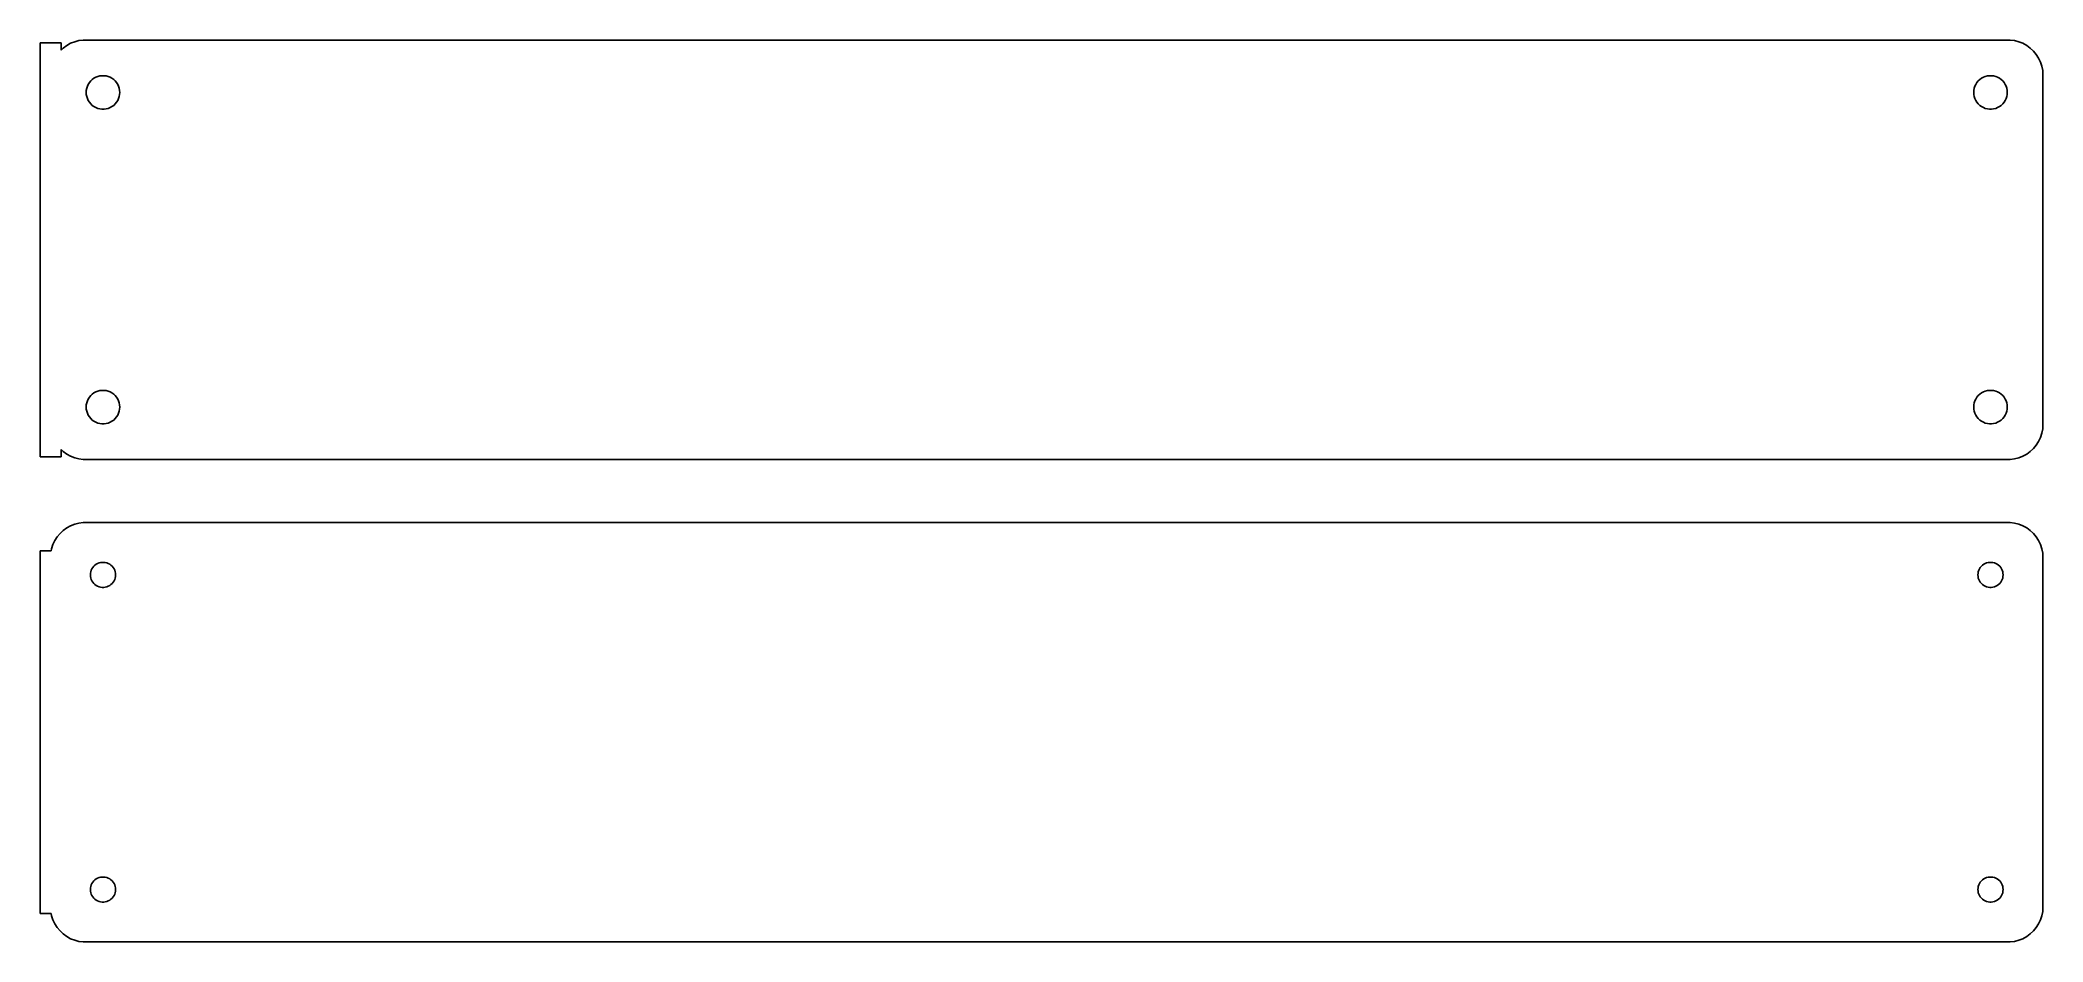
# Model space of a CAD drawing. Header units: metres. Extents: x -144 to 142, y 39 to 168.
import ezdxf

# ---------------------------------------------------------------- set-up
doc = ezdxf.new("R2010")
doc.units = ezdxf.units.M

msp = doc.modelspace()

# ---------------------------------------------------------------- linework, layer by layer
for p, q in [((-141, 167.615), (-144, 167.615)), ((-144, 167.615), (-144, 108.385)), ((-141, 166.559), (-141, 167.615)), ((-140.687, 166.853), (-141, 166.559)), ((-140.179, 167.222), (-140.687, 166.853)), ((-139.629, 167.524), (-140.179, 167.222)), ((-139.045, 167.755), (-139.629, 167.524)), ((-138.437, 167.911), (-139.045, 167.755)), ((-137.814, 167.99), (-138.437, 167.911)), ((137.814, 167.99), (-137.814, 167.99)), ((138.437, 167.911), (137.814, 167.99)), ((139.045, 167.755), (138.437, 167.911)), ((139.629, 167.524), (139.045, 167.755)), ((140.179, 167.222), (139.629, 167.524)), ((140.687, 166.853), (140.179, 167.222)), ((141.145, 166.423), (140.687, 166.853)), ((141.545, 165.939), (141.145, 166.423)), ((141.882, 165.409), (141.545, 165.939)), ((142.149, 164.841), (141.882, 165.409)), ((142.343, 164.243), (142.149, 164.841)), ((142.461, 163.627), (142.343, 164.243)), ((142.5, 163), (142.461, 163.627)), ((-137.4, 160.5), (-137.381, 160.801)), ((-137.381, 160.199), (-137.4, 160.5)), ((-137.381, 160.801), (-137.325, 161.097)), ((-137.325, 161.097), (-137.231, 161.383)), ((-137.231, 161.383), (-137.103, 161.656)), ((-137.103, 161.656), (-136.942, 161.911)), ((-136.942, 161.911), (-136.75, 162.143)), ((-136.75, 162.143), (-136.53, 162.349)), ((-136.53, 162.349), (-136.286, 162.526)), ((-136.286, 162.526), (-136.022, 162.672)), ((-136.022, 162.672), (-135.742, 162.783)), ((-135.742, 162.783), (-135.45, 162.857)), ((-135.45, 162.857), (-135.151, 162.895)), ((-135.151, 162.895), (-134.849, 162.895)), ((-134.849, 162.895), (-134.55, 162.857)), ((-134.55, 162.857), (-134.258, 162.783)), ((-134.258, 162.783), (-133.978, 162.672)), ((-133.978, 162.672), (-133.714, 162.526)), ((-133.714, 162.526), (-133.47, 162.349)), ((-133.47, 162.349), (-133.25, 162.143)), ((-133.25, 162.143), (-133.058, 161.911)), ((-133.058, 161.911), (-132.897, 161.656)), ((-132.897, 161.656), (-132.769, 161.383)), ((-132.769, 161.383), (-132.675, 161.097)), ((-132.675, 161.097), (-132.619, 160.801)), ((-132.619, 160.801), (-132.6, 160.5)), ((-132.6, 160.5), (-132.619, 160.199)), ((132.6, 160.5), (132.619, 160.801)), ((132.619, 160.199), (132.6, 160.5)), ((132.619, 160.801), (132.675, 161.097)), ((132.675, 161.097), (132.769, 161.383)), ((132.769, 161.383), (132.897, 161.656)), ((132.897, 161.656), (133.058, 161.911)), ((133.058, 161.911), (133.25, 162.143)), ((133.25, 162.143), (133.47, 162.349)), ((133.47, 162.349), (133.714, 162.526)), ((133.714, 162.526), (133.978, 162.672)), ((133.978, 162.672), (134.258, 162.783)), ((134.258, 162.783), (134.55, 162.857)), ((134.55, 162.857), (134.849, 162.895)), ((134.849, 162.895), (135.151, 162.895)), ((135.151, 162.895), (135.45, 162.857)), ((135.45, 162.857), (135.742, 162.783)), ((135.742, 162.783), (136.022, 162.672)), ((136.022, 162.672), (136.286, 162.526)), ((136.286, 162.526), (136.53, 162.349)), ((136.53, 162.349), (136.75, 162.143)), ((136.75, 162.143), (136.942, 161.911)), ((136.942, 161.911), (137.103, 161.656)), ((137.103, 161.656), (137.231, 161.383)), ((137.231, 161.383), (137.325, 161.097)), ((137.325, 161.097), (137.381, 160.801)), ((137.381, 160.801), (137.4, 160.5)), ((137.4, 160.5), (137.381, 160.199)), ((142.5, 113), (142.5, 163)), ((-137.325, 159.903), (-137.381, 160.199)), ((-137.231, 159.617), (-137.325, 159.903)), ((-137.103, 159.344), (-137.231, 159.617)), ((-136.942, 159.089), (-137.103, 159.344)), ((-136.75, 158.857), (-136.942, 159.089)), ((-136.53, 158.651), (-136.75, 158.857)), ((-136.286, 158.474), (-136.53, 158.651)), ((-136.022, 158.328), (-136.286, 158.474)), ((-135.742, 158.217), (-136.022, 158.328)), ((-135.45, 158.143), (-135.742, 158.217)), ((-135.151, 158.105), (-135.45, 158.143)), ((-134.849, 158.105), (-135.151, 158.105)), ((-134.55, 158.143), (-134.849, 158.105)), ((-134.258, 158.217), (-134.55, 158.143)), ((-133.978, 158.328), (-134.258, 158.217)), ((-133.714, 158.474), (-133.978, 158.328)), ((-133.47, 158.651), (-133.714, 158.474)), ((-133.25, 158.857), (-133.47, 158.651)), ((-133.058, 159.089), (-133.25, 158.857)), ((-132.897, 159.344), (-133.058, 159.089)), ((-132.769, 159.617), (-132.897, 159.344)), ((-132.675, 159.903), (-132.769, 159.617)), ((-132.619, 160.199), (-132.675, 159.903)), ((132.675, 159.903), (132.619, 160.199)), ((132.769, 159.617), (132.675, 159.903)), ((132.897, 159.344), (132.769, 159.617)), ((133.058, 159.089), (132.897, 159.344)), ((133.25, 158.857), (133.058, 159.089)), ((133.47, 158.651), (133.25, 158.857)), ((133.714, 158.474), (133.47, 158.651)), ((133.978, 158.328), (133.714, 158.474)), ((134.258, 158.217), (133.978, 158.328)), ((134.55, 158.143), (134.258, 158.217)), ((134.849, 158.105), (134.55, 158.143)), ((135.151, 158.105), (134.849, 158.105)), ((135.45, 158.143), (135.151, 158.105)), ((135.742, 158.217), (135.45, 158.143)), ((136.022, 158.328), (135.742, 158.217)), ((136.286, 158.474), (136.022, 158.328)), ((136.53, 158.651), (136.286, 158.474)), ((136.75, 158.857), (136.53, 158.651)), ((136.942, 159.089), (136.75, 158.857)), ((137.103, 159.344), (136.942, 159.089)), ((137.231, 159.617), (137.103, 159.344)), ((137.325, 159.903), (137.231, 159.617)), ((137.381, 160.199), (137.325, 159.903)), ((-136.53, 117.349), (-136.286, 117.526)), ((-136.286, 117.526), (-136.022, 117.672)), ((-136.022, 117.672), (-135.742, 117.783)), ((-135.742, 117.783), (-135.45, 117.857)), ((-135.45, 117.857), (-135.151, 117.895)), ((-135.151, 117.895), (-134.849, 117.895)), ((-134.849, 117.895), (-134.55, 117.857)), ((-134.55, 117.857), (-134.258, 117.783)), ((-134.258, 117.783), (-133.978, 117.672)), ((-133.978, 117.672), (-133.714, 117.526)), ((-133.714, 117.526), (-133.47, 117.349)), ((133.47, 117.349), (133.714, 117.526)), ((133.714, 117.526), (133.978, 117.672)), ((133.978, 117.672), (134.258, 117.783)), ((134.258, 117.783), (134.55, 117.857)), ((134.55, 117.857), (134.849, 117.895)), ((134.849, 117.895), (135.151, 117.895)), ((135.151, 117.895), (135.45, 117.857)), ((135.45, 117.857), (135.742, 117.783)), ((135.742, 117.783), (136.022, 117.672)), ((136.022, 117.672), (136.286, 117.526)), ((136.286, 117.526), (136.53, 117.349)), ((-137.4, 115.5), (-137.381, 115.801)), ((-137.381, 115.199), (-137.4, 115.5)), ((-137.381, 115.801), (-137.325, 116.097)), ((-137.325, 114.903), (-137.381, 115.199)), ((-137.325, 116.097), (-137.231, 116.383)), ((-137.231, 114.617), (-137.325, 114.903)), ((-137.231, 116.383), (-137.103, 116.656)), ((-137.103, 114.344), (-137.231, 114.617)), ((-137.103, 116.656), (-136.942, 116.911)), ((-136.942, 116.911), (-136.75, 117.143)), ((-136.75, 117.143), (-136.53, 117.349)), ((-133.47, 117.349), (-133.25, 117.143)), ((-133.25, 117.143), (-133.058, 116.911)), ((-133.058, 116.911), (-132.897, 116.656)), ((-132.897, 116.656), (-132.769, 116.383)), ((-132.769, 114.617), (-132.897, 114.344)), ((-132.769, 116.383), (-132.675, 116.097)), ((-132.675, 114.903), (-132.769, 114.617)), ((-132.675, 116.097), (-132.619, 115.801)), ((-132.619, 115.199), (-132.675, 114.903)), ((-132.619, 115.801), (-132.6, 115.5)), ((-132.6, 115.5), (-132.619, 115.199)), ((132.6, 115.5), (132.619, 115.801)), ((132.619, 115.199), (132.6, 115.5)), ((132.619, 115.801), (132.675, 116.097)), ((132.675, 114.903), (132.619, 115.199)), ((132.675, 116.097), (132.769, 116.383)), ((132.769, 114.617), (132.675, 114.903)), ((132.769, 116.383), (132.897, 116.656)), ((132.897, 114.344), (132.769, 114.617)), ((132.897, 116.656), (133.058, 116.911)), ((133.058, 116.911), (133.25, 117.143)), ((133.25, 117.143), (133.47, 117.349)), ((136.53, 117.349), (136.75, 117.143)), ((136.75, 117.143), (136.942, 116.911)), ((136.942, 116.911), (137.103, 116.656)), ((137.103, 116.656), (137.231, 116.383)), ((137.231, 114.617), (137.103, 114.344)), ((137.231, 116.383), (137.325, 116.097)), ((137.325, 114.903), (137.231, 114.617)), ((137.325, 116.097), (137.381, 115.801)), ((137.381, 115.199), (137.325, 114.903)), ((137.381, 115.801), (137.4, 115.5)), ((137.4, 115.5), (137.381, 115.199)), ((-136.942, 114.089), (-137.103, 114.344)), ((-136.75, 113.857), (-136.942, 114.089)), ((-136.53, 113.651), (-136.75, 113.857)), ((-136.286, 113.474), (-136.53, 113.651)), ((-136.022, 113.328), (-136.286, 113.474)), ((-135.742, 113.217), (-136.022, 113.328)), ((-135.45, 113.143), (-135.742, 113.217)), ((-135.151, 113.105), (-135.45, 113.143)), ((-134.849, 113.105), (-135.151, 113.105)), ((-134.55, 113.143), (-134.849, 113.105)), ((-134.258, 113.217), (-134.55, 113.143)), ((-133.978, 113.328), (-134.258, 113.217)), ((-133.714, 113.474), (-133.978, 113.328)), ((-133.47, 113.651), (-133.714, 113.474)), ((-133.25, 113.857), (-133.47, 113.651)), ((-133.058, 114.089), (-133.25, 113.857)), ((-132.897, 114.344), (-133.058, 114.089)), ((133.058, 114.089), (132.897, 114.344)), ((133.25, 113.857), (133.058, 114.089)), ((133.47, 113.651), (133.25, 113.857)), ((133.714, 113.474), (133.47, 113.651)), ((133.978, 113.328), (133.714, 113.474)), ((134.258, 113.217), (133.978, 113.328)), ((134.55, 113.143), (134.258, 113.217)), ((134.849, 113.105), (134.55, 113.143)), ((135.151, 113.105), (134.849, 113.105)), ((135.45, 113.143), (135.151, 113.105)), ((135.742, 113.217), (135.45, 113.143)), ((136.022, 113.328), (135.742, 113.217)), ((136.286, 113.474), (136.022, 113.328)), ((136.53, 113.651), (136.286, 113.474)), ((136.75, 113.857), (136.53, 113.651)), ((136.942, 114.089), (136.75, 113.857)), ((137.103, 114.344), (136.942, 114.089)), ((142.149, 111.159), (142.343, 111.757)), ((142.343, 111.757), (142.461, 112.373)), ((142.461, 112.373), (142.5, 113)), ((-141, 108.385), (-141, 109.441)), ((-141, 109.441), (-140.687, 109.147)), ((-140.687, 109.147), (-140.179, 108.778)), ((140.179, 108.778), (140.687, 109.147)), ((140.687, 109.147), (141.145, 109.577)), ((141.145, 109.577), (141.545, 110.061)), ((141.545, 110.061), (141.882, 110.591)), ((141.882, 110.591), (142.149, 111.159)), ((-144, 108.385), (-141, 108.385)), ((-140.179, 108.778), (-139.629, 108.476)), ((-139.629, 108.476), (-139.045, 108.245)), ((-139.045, 108.245), (-138.437, 108.089)), ((-138.437, 108.089), (-137.814, 108.01)), ((-137.814, 108.01), (137.814, 108.01)), ((137.814, 108.01), (138.437, 108.089)), ((138.437, 108.089), (139.045, 108.245)), ((139.045, 108.245), (139.629, 108.476)), ((139.629, 108.476), (140.179, 108.778)), ((-141.145, 97.4227), (-141.545, 96.9389)), ((-140.687, 97.8526), (-141.145, 97.4227)), ((-140.179, 98.2216), (-140.687, 97.8526)), ((-139.629, 98.5241), (-140.179, 98.2216)), ((-139.045, 98.7553), (-139.629, 98.5241)), ((-138.437, 98.9114), (-139.045, 98.7553)), ((-137.814, 98.9901), (-138.437, 98.9114)), ((137.814, 98.9901), (-137.814, 98.9901)), ((138.437, 98.9114), (137.814, 98.9901)), ((139.045, 98.7553), (138.437, 98.9114)), ((139.629, 98.5241), (139.045, 98.7553)), ((140.179, 98.2216), (139.629, 98.5241)), ((140.687, 97.8526), (140.179, 98.2216)), ((141.145, 97.4227), (140.687, 97.8526)), ((141.545, 96.9389), (141.145, 97.4227)), ((-142.4, 94.9442), (-144, 94.9442)), ((-144, 94.9442), (-144, 43.0558)), ((-142.343, 95.2434), (-142.4, 94.9442)), ((-142.149, 95.8406), (-142.343, 95.2434)), ((-141.882, 96.4088), (-142.149, 95.8406)), ((-141.545, 96.9389), (-141.882, 96.4088)), ((141.882, 96.4088), (141.545, 96.9389)), ((142.149, 95.8406), (141.882, 96.4088)), ((142.343, 95.2434), (142.149, 95.8406)), ((142.461, 94.6267), (142.343, 95.2434)), ((142.5, 94), (142.461, 94.6267)), ((-136.8, 91.5), (-136.786, 91.7256)), ((-136.786, 91.7256), (-136.743, 91.9476)), ((-136.743, 91.9476), (-136.674, 92.1626)), ((-136.674, 92.1626), (-136.577, 92.3672)), ((-136.577, 92.3672), (-136.456, 92.558)), ((-136.456, 92.558), (-136.312, 92.7322)), ((-136.312, 92.7322), (-136.147, 92.8869)), ((-136.147, 92.8869), (-135.964, 93.0198)), ((-135.964, 93.0198), (-135.766, 93.1287)), ((-135.766, 93.1287), (-135.556, 93.2119)), ((-135.556, 93.2119), (-135.337, 93.2681)), ((-135.337, 93.2681), (-135.113, 93.2964)), ((-135.113, 93.2964), (-134.887, 93.2964)), ((-134.887, 93.2964), (-134.663, 93.2681)), ((-134.663, 93.2681), (-134.444, 93.2119)), ((-134.444, 93.2119), (-134.234, 93.1287)), ((-134.234, 93.1287), (-134.036, 93.0198)), ((-134.036, 93.0198), (-133.853, 92.8869)), ((-133.853, 92.8869), (-133.688, 92.7322)), ((-133.688, 92.7322), (-133.544, 92.558)), ((-133.544, 92.558), (-133.423, 92.3672)), ((-133.423, 92.3672), (-133.326, 92.1626)), ((-133.326, 92.1626), (-133.257, 91.9476)), ((-133.257, 91.9476), (-133.214, 91.7256)), ((-133.214, 91.7256), (-133.2, 91.5)), ((133.2, 91.5), (133.214, 91.7256)), ((133.214, 91.7256), (133.257, 91.9476)), ((133.257, 91.9476), (133.326, 92.1626)), ((133.326, 92.1626), (133.423, 92.3672)), ((133.423, 92.3672), (133.544, 92.558)), ((133.544, 92.558), (133.688, 92.7322)), ((133.688, 92.7322), (133.853, 92.8869)), ((133.853, 92.8869), (134.036, 93.0198)), ((134.036, 93.0198), (134.234, 93.1287)), ((134.234, 93.1287), (134.444, 93.2119)), ((134.444, 93.2119), (134.663, 93.2681)), ((134.663, 93.2681), (134.887, 93.2964)), ((134.887, 93.2964), (135.113, 93.2964)), ((135.113, 93.2964), (135.337, 93.2681)), ((135.337, 93.2681), (135.556, 93.2119)), ((135.556, 93.2119), (135.766, 93.1287)), ((135.766, 93.1287), (135.964, 93.0198)), ((135.964, 93.0198), (136.147, 92.8869)), ((136.147, 92.8869), (136.312, 92.7322)), ((136.312, 92.7322), (136.456, 92.558)), ((136.456, 92.558), (136.577, 92.3672)), ((136.577, 92.3672), (136.674, 92.1626)), ((136.674, 92.1626), (136.743, 91.9476)), ((136.743, 91.9476), (136.786, 91.7256)), ((136.786, 91.7256), (136.8, 91.5)), ((142.5, 44), (142.5, 94)), ((-136.786, 91.2744), (-136.8, 91.5)), ((-136.743, 91.0524), (-136.786, 91.2744)), ((-136.674, 90.8374), (-136.743, 91.0524)), ((-136.577, 90.6328), (-136.674, 90.8374)), ((-136.456, 90.442), (-136.577, 90.6328)), ((-136.312, 90.2678), (-136.456, 90.442)), ((-136.147, 90.1131), (-136.312, 90.2678)), ((-135.964, 89.9802), (-136.147, 90.1131)), ((-135.766, 89.8713), (-135.964, 89.9802)), ((-135.556, 89.7881), (-135.766, 89.8713)), ((-135.337, 89.7319), (-135.556, 89.7881)), ((-135.113, 89.7036), (-135.337, 89.7319)), ((-134.887, 89.7036), (-135.113, 89.7036)), ((-134.663, 89.7319), (-134.887, 89.7036)), ((-134.444, 89.7881), (-134.663, 89.7319)), ((-134.234, 89.8713), (-134.444, 89.7881)), ((-134.036, 89.9802), (-134.234, 89.8713)), ((-133.853, 90.1131), (-134.036, 89.9802)), ((-133.688, 90.2678), (-133.853, 90.1131)), ((-133.544, 90.442), (-133.688, 90.2678)), ((-133.423, 90.6328), (-133.544, 90.442)), ((-133.326, 90.8374), (-133.423, 90.6328)), ((-133.257, 91.0524), (-133.326, 90.8374)), ((-133.214, 91.2744), (-133.257, 91.0524)), ((-133.2, 91.5), (-133.214, 91.2744)), ((133.214, 91.2744), (133.2, 91.5)), ((133.257, 91.0524), (133.214, 91.2744)), ((133.326, 90.8374), (133.257, 91.0524)), ((133.423, 90.6328), (133.326, 90.8374)), ((133.544, 90.442), (133.423, 90.6328)), ((133.688, 90.2678), (133.544, 90.442)), ((133.853, 90.1131), (133.688, 90.2678)), ((134.036, 89.9802), (133.853, 90.1131)), ((134.234, 89.8713), (134.036, 89.9802)), ((134.444, 89.7881), (134.234, 89.8713)), ((134.663, 89.7319), (134.444, 89.7881)), ((134.887, 89.7036), (134.663, 89.7319)), ((135.113, 89.7036), (134.887, 89.7036)), ((135.337, 89.7319), (135.113, 89.7036)), ((135.556, 89.7881), (135.337, 89.7319)), ((135.766, 89.8713), (135.556, 89.7881)), ((135.964, 89.9802), (135.766, 89.8713)), ((136.147, 90.1131), (135.964, 89.9802)), ((136.312, 90.2678), (136.147, 90.1131)), ((136.456, 90.442), (136.312, 90.2678)), ((136.577, 90.6328), (136.456, 90.442)), ((136.674, 90.8374), (136.577, 90.6328)), ((136.743, 91.0524), (136.674, 90.8374)), ((136.786, 91.2744), (136.743, 91.0524)), ((136.8, 91.5), (136.786, 91.2744)), ((-136.8, 46.5), (-136.786, 46.7256)), ((-136.786, 46.2744), (-136.8, 46.5)), ((-136.786, 46.7256), (-136.743, 46.9476)), ((-136.743, 46.0524), (-136.786, 46.2744)), ((-136.743, 46.9476), (-136.674, 47.1626)), ((-136.674, 45.8374), (-136.743, 46.0524)), ((-136.674, 47.1626), (-136.577, 47.3672)), ((-136.577, 47.3672), (-136.456, 47.558)), ((-136.456, 47.558), (-136.312, 47.7322)), ((-136.312, 47.7322), (-136.147, 47.8869)), ((-136.147, 47.8869), (-135.964, 48.0198)), ((-135.964, 48.0198), (-135.766, 48.1287)), ((-135.766, 48.1287), (-135.556, 48.2119)), ((-135.556, 48.2119), (-135.337, 48.2681)), ((-135.337, 48.2681), (-135.113, 48.2964)), ((-135.113, 48.2964), (-134.887, 48.2964)), ((-134.887, 48.2964), (-134.663, 48.2681)), ((-134.663, 48.2681), (-134.444, 48.2119)), ((-134.444, 48.2119), (-134.234, 48.1287)), ((-134.234, 48.1287), (-134.036, 48.0198)), ((-134.036, 48.0198), (-133.853, 47.8869)), ((-133.853, 47.8869), (-133.688, 47.7322)), ((-133.688, 47.7322), (-133.544, 47.558)), ((-133.544, 47.558), (-133.423, 47.3672)), ((-133.423, 47.3672), (-133.326, 47.1626)), ((-133.326, 47.1626), (-133.257, 46.9476)), ((-133.257, 46.0524), (-133.326, 45.8374)), ((-133.257, 46.9476), (-133.214, 46.7256)), ((-133.214, 46.2744), (-133.257, 46.0524)), ((-133.214, 46.7256), (-133.2, 46.5)), ((-133.2, 46.5), (-133.214, 46.2744)), ((133.2, 46.5), (133.214, 46.7256)), ((133.214, 46.2744), (133.2, 46.5)), ((133.214, 46.7256), (133.257, 46.9476)), ((133.257, 46.0524), (133.214, 46.2744)), ((133.257, 46.9476), (133.326, 47.1626)), ((133.326, 45.8374), (133.257, 46.0524)), ((133.326, 47.1626), (133.423, 47.3672)), ((133.423, 47.3672), (133.544, 47.558)), ((133.544, 47.558), (133.688, 47.7322)), ((133.688, 47.7322), (133.853, 47.8869)), ((133.853, 47.8869), (134.036, 48.0198)), ((134.036, 48.0198), (134.234, 48.1287)), ((134.234, 48.1287), (134.444, 48.2119)), ((134.444, 48.2119), (134.663, 48.2681)), ((134.663, 48.2681), (134.887, 48.2964)), ((134.887, 48.2964), (135.113, 48.2964)), ((135.113, 48.2964), (135.337, 48.2681)), ((135.337, 48.2681), (135.556, 48.2119)), ((135.556, 48.2119), (135.766, 48.1287)), ((135.766, 48.1287), (135.964, 48.0198)), ((135.964, 48.0198), (136.147, 47.8869)), ((136.147, 47.8869), (136.312, 47.7322)), ((136.312, 47.7322), (136.456, 47.558)), ((136.456, 47.558), (136.577, 47.3672)), ((136.577, 47.3672), (136.674, 47.1626)), ((136.674, 47.1626), (136.743, 46.9476)), ((136.743, 46.0524), (136.674, 45.8374)), ((136.743, 46.9476), (136.786, 46.7256)), ((136.786, 46.2744), (136.743, 46.0524)), ((136.786, 46.7256), (136.8, 46.5)), ((136.8, 46.5), (136.786, 46.2744)), ((-144, 43.0558), (-142.4, 43.0558)), ((-142.4, 43.0558), (-142.343, 42.7566)), ((-136.577, 45.6328), (-136.674, 45.8374)), ((-136.456, 45.442), (-136.577, 45.6328)), ((-136.312, 45.2678), (-136.456, 45.442)), ((-136.147, 45.1131), (-136.312, 45.2678)), ((-135.964, 44.9802), (-136.147, 45.1131)), ((-135.766, 44.8713), (-135.964, 44.9802)), ((-135.556, 44.7881), (-135.766, 44.8713)), ((-135.337, 44.7319), (-135.556, 44.7881)), ((-135.113, 44.7036), (-135.337, 44.7319)), ((-134.887, 44.7036), (-135.113, 44.7036)), ((-134.663, 44.7319), (-134.887, 44.7036)), ((-134.444, 44.7881), (-134.663, 44.7319)), ((-134.234, 44.8713), (-134.444, 44.7881)), ((-134.036, 44.9802), (-134.234, 44.8713)), ((-133.853, 45.1131), (-134.036, 44.9802)), ((-133.688, 45.2678), (-133.853, 45.1131)), ((-133.544, 45.442), (-133.688, 45.2678)), ((-133.423, 45.6328), (-133.544, 45.442)), ((-133.326, 45.8374), (-133.423, 45.6328)), ((133.423, 45.6328), (133.326, 45.8374)), ((133.544, 45.442), (133.423, 45.6328)), ((133.688, 45.2678), (133.544, 45.442)), ((133.853, 45.1131), (133.688, 45.2678)), ((134.036, 44.9802), (133.853, 45.1131)), ((134.234, 44.8713), (134.036, 44.9802)), ((134.444, 44.7881), (134.234, 44.8713)), ((134.663, 44.7319), (134.444, 44.7881)), ((134.887, 44.7036), (134.663, 44.7319)), ((135.113, 44.7036), (134.887, 44.7036)), ((135.337, 44.7319), (135.113, 44.7036)), ((135.556, 44.7881), (135.337, 44.7319)), ((135.766, 44.8713), (135.556, 44.7881)), ((135.964, 44.9802), (135.766, 44.8713)), ((136.147, 45.1131), (135.964, 44.9802)), ((136.312, 45.2678), (136.147, 45.1131)), ((136.456, 45.442), (136.312, 45.2678)), ((136.577, 45.6328), (136.456, 45.442)), ((136.674, 45.8374), (136.577, 45.6328)), ((142.343, 42.7566), (142.461, 43.3733)), ((142.461, 43.3733), (142.5, 44)), ((-142.343, 42.7566), (-142.149, 42.1594)), ((-142.149, 42.1594), (-141.882, 41.5912)), ((-141.882, 41.5912), (-141.545, 41.0611)), ((-141.545, 41.0611), (-141.145, 40.5773)), ((-141.145, 40.5773), (-140.687, 40.1474)), ((-140.687, 40.1474), (-140.179, 39.7784)), ((140.179, 39.7784), (140.687, 40.1474)), ((140.687, 40.1474), (141.145, 40.5773)), ((141.145, 40.5773), (141.545, 41.0611)), ((141.545, 41.0611), (141.882, 41.5912)), ((141.882, 41.5912), (142.149, 42.1594)), ((142.149, 42.1594), (142.343, 42.7566)), ((-140.179, 39.7784), (-139.629, 39.4759)), ((-139.629, 39.4759), (-139.045, 39.2447)), ((-139.045, 39.2447), (-138.437, 39.0886)), ((-138.437, 39.0886), (-137.814, 39.0099)), ((-137.814, 39.0099), (137.814, 39.0099)), ((137.814, 39.0099), (138.437, 39.0886)), ((138.437, 39.0886), (139.045, 39.2447)), ((139.045, 39.2447), (139.629, 39.4759)), ((139.629, 39.4759), (140.179, 39.7784))]:
    msp.add_line(p, q)

doc.saveas('drawing.dxf')
